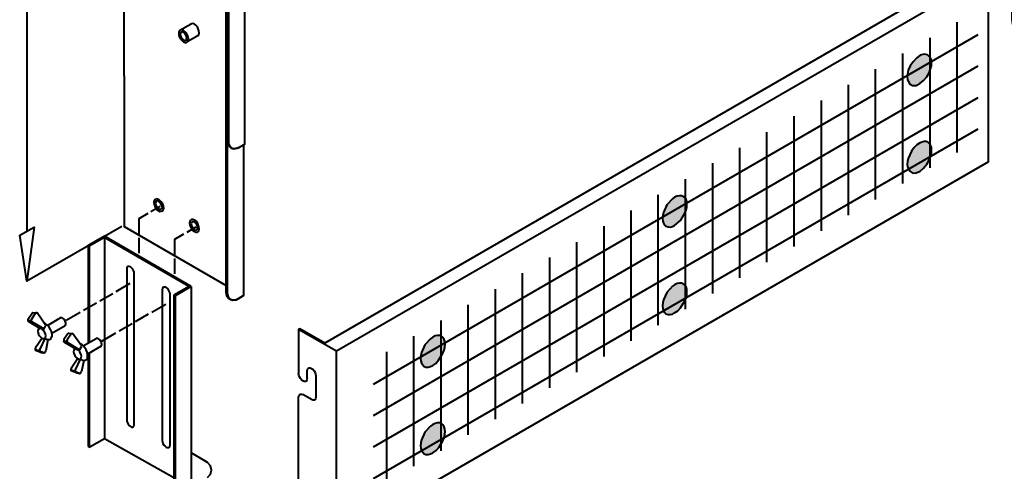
# Model space of a CAD drawing. Header units: millimetres. Extents: x 441156 to 441876, y 4514765 to 4515211.
# Drawn here: x 441596.256 to 441597.871, y 4515152.067 to 4515152.807 of the extents above; entities that cross this region are included whole.
import ezdxf

# ---------------------------------------------------------------- set-up
doc = ezdxf.new("R2010")
doc.units = ezdxf.units.MM
doc.layers.add('01_textos', color=7, linetype='Continuous')
doc.layers.add('Cassette', color=7, linetype='Continuous')
doc.styles.add('NIEVES2', font='sanss___.ttf')

msp = doc.modelspace()

# ---------------------------------------------------------------- hatches: boundary and pattern name
at = {"layer": 'Cassette'}
h = msp.add_hatch(color=254, dxfattribs=at)
h.dxf.hatch_style = 1
h.paths.add_polyline_path([(441597.74999665, 4515152.74396644), (441597.74496644, 4515152.74907574), (441597.73910569, 4515152.75023721), (441597.7328679, 4515152.74822127), (441597.72670656, 4515152.74379835), (441597.72107519, 4515152.73773887), (441597.71642727, 4515152.73081324), (441597.7132163, 4515152.7237919), (441597.71189579, 4515152.71744525), (441597.71152225, 4515152.7129628), (441597.71189579, 4515152.70848034), (441597.71548558, 4515152.70151528), (441597.72043259, 4515152.69856145), (441597.72622574, 4515152.69892175), (441597.73235399, 4515152.70189907), (441597.73830626, 4515152.70679632), (441597.74357151, 4515152.7129164), (441597.74763866, 4515152.7195622), (441597.74999665, 4515152.72603662), (441597.75111727, 4515152.73126615), (441597.7514908, 4515152.73574861), (441597.75111727, 4515152.74023107)])
h = msp.add_hatch(color=254, dxfattribs=at)
h.dxf.hatch_style = 1
h.paths.add_polyline_path([(441597.72758438, 4515152.60164851), (441597.72300737, 4515152.59734552), (441597.71872686, 4515152.59149528), (441597.7130164, 4515152.57923623), (441597.71189579, 4515152.57438024), (441597.71152225, 4515152.56952425), (441597.71189579, 4515152.56541533), (441597.7156227, 4515152.55836345), (441597.72063657, 4515152.55538088), (441597.72644188, 4515152.55575387), (441597.73254309, 4515152.55876869), (441597.7384447, 4515152.56371161), (441597.74365118, 4515152.56986889), (441597.747667, 4515152.57652681), (441597.74999665, 4515152.58297161), (441597.75111727, 4515152.58820114), (441597.7514908, 4515152.5926836), (441597.75111727, 4515152.59716605), (441597.74999665, 4515152.60090143), (441597.74812896, 4515152.6035162), (441597.7455142, 4515152.60575742), (441597.74252589, 4515152.60687804), (441597.73916405, 4515152.60687804), (441597.73542867, 4515152.60613096), (441597.73169329, 4515152.60426327)])
h = msp.add_hatch(color=254, dxfattribs=at)
h.dxf.hatch_style = 1
h.paths.add_polyline_path([(441597.32640468, 4515152.51312003), (441597.31750047, 4515152.50318625), (441597.3118367, 4515152.49108129), (441597.31071609, 4515152.48585176), (441597.31034255, 4515152.48099577), (441597.31071609, 4515152.47688685), (441597.3118367, 4515152.47315147), (441597.31370439, 4515152.47016317), (441597.31594562, 4515152.46829548), (441597.31930746, 4515152.46717486), (441597.3226693, 4515152.46680133), (441597.32640468, 4515152.46792194), (441597.33014006, 4515152.46941609), (441597.34009017, 4515152.47820824), (441597.34694926, 4515152.48958714), (441597.34881695, 4515152.49444313), (441597.34993757, 4515152.49967266), (441597.35031111, 4515152.50415512), (441597.34993757, 4515152.50863757), (441597.34881695, 4515152.51237295), (441597.34694926, 4515152.51536125), (441597.3443345, 4515152.51722894), (441597.3413462, 4515152.51834956), (441597.33798435, 4515152.51834956), (441597.33424898, 4515152.51760248), (441597.33014006, 4515152.51573479)])
h = msp.add_hatch(color=254, dxfattribs=at)
h.dxf.hatch_style = 1
h.paths.add_polyline_path([(441597.32640468, 4515152.37005501), (441597.3175028, 4515152.35993213), (441597.3118367, 4515152.34764274), (441597.31071609, 4515152.34278675), (441597.31034255, 4515152.33793075), (441597.31071609, 4515152.33382184), (441597.3118367, 4515152.33008646), (441597.31370439, 4515152.32709815), (441597.31594562, 4515152.32485693), (441597.31930746, 4515152.32373631), (441597.3226693, 4515152.32373631), (441597.32640468, 4515152.32448339), (441597.33014006, 4515152.32635108), (441597.33513292, 4515152.32976749), (441597.33991041, 4515152.33494011), (441597.34694926, 4515152.34614859), (441597.34881695, 4515152.35137812), (441597.34993757, 4515152.35623411), (441597.35031111, 4515152.3610901), (441597.34993757, 4515152.36557256), (441597.34881695, 4515152.3689344), (441597.34694926, 4515152.3719227), (441597.3443345, 4515152.37416393), (441597.3413462, 4515152.37528454), (441597.33798435, 4515152.37528454), (441597.33424898, 4515152.37453747), (441597.33014006, 4515152.37266978)])
h = msp.add_hatch(color=254, dxfattribs=at)
h.dxf.hatch_style = 1
h.paths.add_polyline_path([(441596.92970744, 4515152.2841413), (441596.92066082, 4515152.27410947), (441596.91513946, 4515152.26172902), (441596.91401885, 4515152.25687303), (441596.91327177, 4515152.25201704), (441596.91401885, 4515152.24790812), (441596.91513946, 4515152.24417274), (441596.91700715, 4515152.24118444), (441596.91924838, 4515152.23894321), (441596.92223668, 4515152.2378226), (441596.92597206, 4515152.2378226), (441596.92970744, 4515152.23856967), (441596.93344282, 4515152.24043736), (441596.93843567, 4515152.24385378), (441596.94321317, 4515152.2490264), (441596.95025202, 4515152.26023487), (441596.95211971, 4515152.2654644), (441596.95324032, 4515152.27032039), (441596.95361386, 4515152.27517639), (441596.95324032, 4515152.27965884), (441596.95211971, 4515152.28302068), (441596.95025202, 4515152.28600899), (441596.94763726, 4515152.28825021), (441596.94464895, 4515152.28937083), (441596.94128711, 4515152.28937083), (441596.93755173, 4515152.28862375), (441596.93344282, 4515152.28675606)])
h = msp.add_hatch(color=254, dxfattribs=at)
h.dxf.hatch_style = 1
h.paths.add_polyline_path([(441596.92970744, 4515152.14107628), (441596.92066082, 4515152.13104446), (441596.91513946, 4515152.11866401), (441596.91401885, 4515152.11380802), (441596.91327177, 4515152.10895202), (441596.91401885, 4515152.10446957), (441596.91513946, 4515152.10110773), (441596.91700715, 4515152.09811943), (441596.91924838, 4515152.0958782), (441596.92223668, 4515152.09475758), (441596.92597206, 4515152.09475758), (441596.92970744, 4515152.09550466), (441596.93344282, 4515152.09737235), (441596.9388454, 4515152.10102602), (441596.9433299, 4515152.10589368), (441596.95025202, 4515152.11716986), (441596.95211971, 4515152.12239939), (441596.95324032, 4515152.12725538), (441596.95361386, 4515152.13211137), (441596.95324032, 4515152.13622029), (441596.95211971, 4515152.13995567), (441596.95025202, 4515152.14294397), (441596.94763726, 4515152.1451852), (441596.94464895, 4515152.14630581), (441596.94128711, 4515152.14630581), (441596.93755173, 4515152.14555874), (441596.93344282, 4515152.14369105)])

# ---------------------------------------------------------------- linework, layer by layer
at = {"layer": 'Cassette', "color": 254}
for points in [[(441596.62527405, 4515152.60276912), (441596.62527405, 4515153.75475998), (441596.42729897, 4515153.86868904)], [(441596.42729897, 4515152.71483049), (441596.42729897, 4515153.86682135)], [(441596.42729897, 4515152.71483049), (441596.42729897, 4515153.86682135)], [(441596.62527405, 4515152.60276912), (441596.62527405, 4515153.75475998)], [(441596.59651164, 4515153.71964742), (441596.59651164, 4515152.60874573)], [(441596.59651164, 4515152.60874573), (441596.59651164, 4515153.71964742)], [(441596.59837932, 4515153.71852681), (441596.59837932, 4515152.60799865)], [(441596.59837932, 4515153.71852681), (441596.59837932, 4515152.60799865)], [(441596.59464395, 4515152.3610901), (441596.59464395, 4515152.89898467), (441596.59651164, 4515152.90010528)], [(441597.82171593, 4515152.89188745), (441596.75638585, 4515152.27667054)], [(441597.84487528, 4515152.88068131), (441596.77580982, 4515152.26359671)], [(441597.84487528, 4515152.5740067), (441597.84487528, 4515152.88068131)], [(441596.53151604, 4515152.78132023), (441596.52902764, 4515152.78512857), (441596.52502349, 4515152.78872095), (441596.520717, 4515152.79001374), (441596.51882958, 4515152.78914665), (441596.5173216, 4515152.7869233)], [(441596.51881575, 4515152.78916453), (441596.53749265, 4515152.79999713)], [(441596.54720463, 4515152.77982608), (441596.54907232, 4515152.78057316), (441596.55019294, 4515152.78244085), (441596.55056647, 4515152.78505561), (441596.55019294, 4515152.78841745), (441596.54907232, 4515152.79140576), (441596.54757817, 4515152.7947676), (441596.54496341, 4515152.79738236), (441596.54272218, 4515152.79925005), (441596.54010741, 4515152.80037067), (441596.53786619, 4515152.79999713), (441596.5359985, 4515152.79887651)], [(441597.79295351, 4515152.80261189), (441597.79295351, 4515152.58932176)], [(441596.5173216, 4515152.7869233), (441596.51694806, 4515152.78430854), (441596.5173216, 4515152.78132023), (441596.51844222, 4515152.77795839), (441596.52030991, 4515152.77497009), (441596.52255113, 4515152.77235532), (441596.52479236, 4515152.77048763), (441596.52740712, 4515152.76936702), (441596.52964835, 4515152.76936702), (441596.53151604, 4515152.77048763), (441596.53263666, 4515152.77235532), (441596.53301019, 4515152.77497009), (441596.53301019, 4515152.77497009)], [(441596.53039543, 4515152.77646424), (441596.52964835, 4515152.77907901), (441596.52852774, 4515152.78169377), (441596.52703359, 4515152.78430854), (441596.52479236, 4515152.78580269), (441596.52292467, 4515152.78654976), (441596.52105698, 4515152.78617623), (441596.51993637, 4515152.78468207), (441596.51956283, 4515152.78281438), (441596.51993637, 4515152.78019962), (441596.52105698, 4515152.77758486), (441596.52292467, 4515152.77497009), (441596.52479236, 4515152.77347594), (441596.52703359, 4515152.77272886), (441596.52852774, 4515152.7731024), (441596.52964835, 4515152.77459655), (441596.53039543, 4515152.77646424), (441596.53039543, 4515152.77646424)], [(441596.54832525, 4515152.78019962), (441596.53076897, 4515152.7701141)], [(441596.53301019, 4515152.77497009), (441596.53263666, 4515152.77795839), (441596.53151604, 4515152.78132023)], [(441596.83632296, 4515152.20980726), (441597.82769253, 4515152.78206731)], [(441597.7485025, 4515152.77683778), (441597.7485025, 4515152.56392118)], [(441597.70367795, 4515152.75106366), (441597.70367795, 4515152.53814706)], [(441597.74999665, 4515152.74396644), (441597.74496644, 4515152.74907574), (441597.73910569, 4515152.75023721), (441597.7328679, 4515152.74822127), (441597.72670656, 4515152.74379835), (441597.72107519, 4515152.73773887), (441597.71642727, 4515152.73081324), (441597.7132163, 4515152.7237919), (441597.71189579, 4515152.71744525)], [(441597.7514908, 4515152.73574861), (441597.75111727, 4515152.74023107), (441597.74999665, 4515152.74396644)], [(441596.83632296, 4515152.15863256), (441597.82769253, 4515152.73089262)], [(441597.65922694, 4515152.72566309), (441597.65922694, 4515152.51237295)], [(441597.71189579, 4515152.70848034), (441597.71548558, 4515152.70151528), (441597.72043259, 4515152.69856145), (441597.72622574, 4515152.69892175), (441597.73235399, 4515152.70189907), (441597.73830626, 4515152.70679632), (441597.74357151, 4515152.7129164), (441597.74763866, 4515152.7195622), (441597.74999665, 4515152.72603662)], [(441597.74999665, 4515152.72603662), (441597.75111727, 4515152.73126615), (441597.7514908, 4515152.73574861)], [(441596.42729897, 4515152.71483049), (441596.42729897, 4515152.46792194), (441596.59464395, 4515152.37117563)], [(441597.71189579, 4515152.71744525), (441597.71152225, 4515152.7129628), (441597.71189579, 4515152.70848034)], [(441597.61477593, 4515152.69988897), (441597.61477593, 4515152.48659883)], [(441596.83632296, 4515152.10708433), (441597.82769253, 4515152.67934439)], [(441597.57032492, 4515152.67411486), (441597.57032492, 4515152.46082472)], [(441597.52550038, 4515152.64834074), (441597.52550038, 4515152.43505061)], [(441596.83632296, 4515152.05553611), (441597.82769253, 4515152.62779616)], [(441597.48104937, 4515152.62256663), (441597.48104937, 4515152.40965003)], [(441596.59651164, 4515152.60874573), (441596.59688517, 4515152.60463681), (441596.59800579, 4515152.60127497), (441596.60024701, 4515152.5986602), (441596.60286178, 4515152.59679251)], [(441596.60286178, 4515152.59679251), (441596.60024701, 4515152.5986602), (441596.59800579, 4515152.60127497), (441596.59688517, 4515152.60463681), (441596.59651164, 4515152.60874573)], [(441596.59651164, 4515152.60687804), (441596.59651164, 4515152.35996949)], [(441596.59837932, 4515152.60799865), (441596.59875286, 4515152.60388973)], [(441596.61257376, 4515152.59604544), (441596.61630914, 4515152.59753959), (441596.61257376, 4515152.59604544), (441596.60758645, 4515152.59519972), (441596.60365088, 4515152.59633026), (441596.60072152, 4515152.59927946), (441596.59875286, 4515152.60388973), (441596.59837932, 4515152.60799865), (441596.59837932, 4515152.60799865)], [(441596.59875286, 4515152.60388973), (441596.60072152, 4515152.59927946), (441596.60365088, 4515152.59633026), (441596.60758645, 4515152.59519972), (441596.61257376, 4515152.59604544)], [(441596.62340636, 4515152.60164851), (441596.62340636, 4515152.35473996), (441596.61444145, 4515152.34951043), (441596.62340636, 4515152.35473996)], [(441596.62527405, 4515152.60276912), (441596.61630914, 4515152.59753959)], [(441596.62527405, 4515152.60276912), (441596.61630914, 4515152.59753959)], [(441597.43659836, 4515152.59679251), (441597.43659836, 4515152.38387591)], [(441597.72758438, 4515152.60164851), (441597.72300737, 4515152.59734552), (441597.71872686, 4515152.59149528), (441597.7130164, 4515152.57923623)], [(441597.7514908, 4515152.5926836), (441597.75111727, 4515152.59716605), (441597.74999665, 4515152.60090143), (441597.74812896, 4515152.6035162), (441597.7455142, 4515152.60575742), (441597.74252589, 4515152.60687804), (441597.73916405, 4515152.60687804), (441597.73542867, 4515152.60613096), (441597.73169329, 4515152.60426327), (441597.72758438, 4515152.60164851)], [(441597.7130164, 4515152.57923623), (441597.71189579, 4515152.57438024), (441597.71152225, 4515152.56952425), (441597.71189579, 4515152.56541533)], [(441597.71189579, 4515152.56541533), (441597.7156227, 4515152.55836345), (441597.72063657, 4515152.55538088), (441597.72644188, 4515152.55575387), (441597.73254309, 4515152.55876869), (441597.7384447, 4515152.56371161), (441597.74365118, 4515152.56986889), (441597.747667, 4515152.57652681), (441597.74999665, 4515152.58297161)], [(441597.74999665, 4515152.58297161), (441597.75111727, 4515152.58820114), (441597.7514908, 4515152.5926836)], [(441597.84487528, 4515152.5740067), (441596.77580982, 4515151.9569221)], [(441597.39214735, 4515152.57139194), (441597.39214735, 4515152.3581018)], [(441597.3473228, 4515152.54561782), (441597.3473228, 4515152.33232768)], [(441597.30287179, 4515152.51984371), (441597.30287179, 4515152.30655357)], [(441597.35031111, 4515152.50415512), (441597.34993757, 4515152.50863757), (441597.34881695, 4515152.51237295), (441597.34694926, 4515152.51536125), (441597.3443345, 4515152.51722894), (441597.3413462, 4515152.51834956), (441597.33798435, 4515152.51834956), (441597.33424898, 4515152.51760248), (441597.33014006, 4515152.51573479), (441597.32640468, 4515152.51312003)], [(441596.48631796, 4515152.50079327), (441596.47137644, 4515152.4922019)], [(441596.47660597, 4515152.51013172), (441596.47623243, 4515152.50751696), (441596.47660597, 4515152.50415512), (441596.47847279, 4515152.49965019), (441596.48181449, 4515152.49516919), (441596.48610055, 4515152.49256639), (441596.49080041, 4515152.49369605), (441596.49192103, 4515152.49556374), (441596.49229456, 4515152.49817851), (441596.49229456, 4515152.49817851)], [(441596.49080041, 4515152.50452865), (441596.48831201, 4515152.50833699), (441596.48430786, 4515152.51192937), (441596.48000137, 4515152.51322216), (441596.47811395, 4515152.51235508), (441596.47660597, 4515152.51013172)], [(441596.4896798, 4515152.49967266), (441596.48930626, 4515152.50228743), (441596.48781211, 4515152.50490219), (441596.48631796, 4515152.50714342), (441596.48407673, 4515152.50901111), (441596.48220904, 4515152.50975818), (441596.48034135, 4515152.50938465), (441596.47922074, 4515152.50789049), (441596.4788472, 4515152.50564927), (441596.47922074, 4515152.5030345), (441596.48034135, 4515152.50041974), (441596.48220904, 4515152.49817851), (441596.48407673, 4515152.49668436), (441596.48631796, 4515152.49593728), (441596.48781211, 4515152.49631082), (441596.48930626, 4515152.49743143), (441596.4896798, 4515152.49967266), (441596.4896798, 4515152.49967266)], [(441596.49229456, 4515152.49817851), (441596.49192103, 4515152.50116681), (441596.49080041, 4515152.50452865)], [(441597.32640468, 4515152.51312003), (441597.31750047, 4515152.50318625), (441597.3118367, 4515152.49108129)], [(441597.34694926, 4515152.48958714), (441597.34881695, 4515152.49444313), (441597.34993757, 4515152.49967266), (441597.35031111, 4515152.50415512)], [(441596.46614691, 4515152.4892136), (441596.45157893, 4515152.48062223), (441596.45157893, 4515152.45522165)], [(441597.25842078, 4515152.49406959), (441597.25842078, 4515152.28077946)], [(441597.3118367, 4515152.49108129), (441597.31071609, 4515152.48585176), (441597.31034255, 4515152.48099577), (441597.31071609, 4515152.47688685), (441597.3118367, 4515152.47315147), (441597.31370439, 4515152.47016317), (441597.31594562, 4515152.46829548), (441597.31930746, 4515152.46717486), (441597.3226693, 4515152.46680133), (441597.32640468, 4515152.46792194), (441597.33014006, 4515152.46941609)], [(441597.33014006, 4515152.46941609), (441597.34009017, 4515152.47820824), (441597.34694926, 4515152.48958714)], [(441596.54496341, 4515152.46680133), (441596.53002189, 4515152.45820996)], [(441596.55056647, 4515152.46418656), (441596.55019294, 4515152.4675484), (441596.54907232, 4515152.47053671), (441596.54757817, 4515152.47389855), (441596.54533694, 4515152.47651331), (441596.54272218, 4515152.478381), (441596.54010741, 4515152.47912808), (441596.53786619, 4515152.47912808), (441596.53637203, 4515152.47800746), (441596.53525142, 4515152.47613977), (441596.53450434, 4515152.47352501), (441596.53525142, 4515152.47053671), (441596.53637203, 4515152.46717486), (441596.53786619, 4515152.46418656), (441596.54010741, 4515152.4615718), (441596.54272218, 4515152.45970411), (441596.54533694, 4515152.45858349), (441596.54757817, 4515152.45858349), (441596.54907232, 4515152.45970411), (441596.55019294, 4515152.4615718), (441596.55056647, 4515152.46418656), (441596.55056647, 4515152.46418656)], [(441596.54795171, 4515152.46605425), (441596.54757817, 4515152.46829548), (441596.54645756, 4515152.47128378), (441596.54458987, 4515152.47352501), (441596.54272218, 4515152.47501916), (441596.54048095, 4515152.47576624), (441596.5389868, 4515152.4753927), (441596.53786619, 4515152.47427208), (441596.53749265, 4515152.47203086), (441596.53786619, 4515152.46941609), (441596.5389868, 4515152.46680133), (441596.54048095, 4515152.4645601), (441596.54272218, 4515152.46269241), (441596.54458987, 4515152.46194533), (441596.54645756, 4515152.46231887), (441596.54757817, 4515152.46381302), (441596.54795171, 4515152.46605425), (441596.54795171, 4515152.46605425)], [(441597.21396977, 4515152.46829548), (441597.21396977, 4515152.25500534)], [(441596.39517471, 4515152.45223335), (441596.36827998, 4515152.43654476)], [(441596.39517471, 4515152.44999212), (441596.37014767, 4515152.43579768)], [(441596.53749265, 4515152.36968147), (441596.39517471, 4515152.45223335)], [(441596.53413081, 4515152.36968147), (441596.39517471, 4515152.44999212)], [(441596.39517471, 4515152.44999212), (441596.39517471, 4515152.12090524)], [(441596.52479236, 4515152.45522165), (441596.50985084, 4515152.44663028), (441596.50985084, 4515152.42160324)], [(441596.36827998, 4515152.43654476), (441596.37014767, 4515152.43579768)], [(441596.36827998, 4515152.43654476), (441596.36827998, 4515152.27667054)], [(441596.37014767, 4515152.43579768), (441596.37014767, 4515152.27779115)], [(441596.45157893, 4515152.44924505), (441596.45157893, 4515152.42421801)], [(441597.16914523, 4515152.44252136), (441597.16914523, 4515152.22960476)], [(441597.12469422, 4515152.41712079), (441597.12469422, 4515152.20383065)], [(441596.44410817, 4515152.39097313), (441596.44373464, 4515152.39321436), (441596.44298756, 4515152.39582913), (441596.44149341, 4515152.39807035), (441596.43962572, 4515152.40031158), (441596.43775803, 4515152.40180573), (441596.43589034, 4515152.40255281), (441596.43402265, 4515152.40255281), (441596.43290204, 4515152.40180573), (441596.43178142, 4515152.40031158), (441596.43178142, 4515152.39807035)], [(441596.50985084, 4515152.4152531), (441596.50985084, 4515152.39022606)], [(441596.43178142, 4515152.39807035), (441596.43178142, 4515152.14892058), (441596.43290204, 4515152.14630581), (441596.43402265, 4515152.14406459), (441596.43589034, 4515152.14182336), (441596.43775803, 4515152.14032921), (441596.43962572, 4515152.13958213), (441596.44149341, 4515152.13958213), (441596.44298756, 4515152.14070274), (441596.44373464, 4515152.1421969), (441596.44410817, 4515152.14406459)], [(441596.44410817, 4515152.14406459), (441596.44410817, 4515152.39097313)], [(441597.08024321, 4515152.39134667), (441597.08024321, 4515152.17805653)], [(441596.41422514, 4515152.36146364), (441596.43738449, 4515152.374911)], [(441596.53413081, 4515152.36968147), (441596.50910377, 4515152.35548703)], [(441596.53749265, 4515152.36968147), (441596.51097146, 4515152.35436642)], [(441596.53749265, 4515152.36968147), (441596.53749265, 4515152.04059459)], [(441597.32640468, 4515152.37005501), (441597.3175028, 4515152.35993213), (441597.3118367, 4515152.34764274)], [(441597.35031111, 4515152.3610901), (441597.34993757, 4515152.36557256), (441597.34881695, 4515152.3689344), (441597.34694926, 4515152.3719227), (441597.3443345, 4515152.37416393), (441597.3413462, 4515152.37528454), (441597.33798435, 4515152.37528454), (441597.33424898, 4515152.37453747), (441597.33014006, 4515152.37266978), (441597.32640468, 4515152.37005501)], [(441596.38733041, 4515152.34614859), (441596.40899561, 4515152.35847534)], [(441596.50275362, 4515152.35735472), (441596.50238009, 4515152.35959595), (441596.50125947, 4515152.36221072), (441596.50013886, 4515152.36445194), (441596.49827117, 4515152.36669317), (441596.49640348, 4515152.36781378), (441596.49453579, 4515152.36856086), (441596.4926681, 4515152.36856086), (441596.49117395, 4515152.36781378), (441596.49042687, 4515152.36631963), (441596.49005334, 4515152.36445194)], [(441596.49005334, 4515152.36445194), (441596.49005334, 4515152.1175434), (441596.49042687, 4515152.11530217), (441596.49117395, 4515152.1126874), (441596.4926681, 4515152.11007264), (441596.49453579, 4515152.10820495), (441596.49640348, 4515152.1067108), (441596.49827117, 4515152.10596372), (441596.50013886, 4515152.10596372), (441596.50125947, 4515152.1067108), (441596.50238009, 4515152.10820495), (441596.50275362, 4515152.11044618)], [(441596.50275362, 4515152.11044618), (441596.50275362, 4515152.35735472)], [(441596.50910377, 4515152.35548703), (441596.51097146, 4515152.35436642)], [(441596.50910377, 4515152.35548703), (441596.50910377, 4515152.02640015)], [(441596.51097146, 4515152.35436642), (441596.51097146, 4515152.02527954)], [(441596.59464395, 4515152.3610901), (441596.59539102, 4515152.35698119), (441596.59651164, 4515152.35324581), (441596.59837932, 4515152.35063104), (441596.60099409, 4515152.34913689), (441596.59837932, 4515152.35063104), (441596.59651164, 4515152.35324581), (441596.59539102, 4515152.35698119), (441596.59464395, 4515152.3610901), (441596.59464395, 4515152.3610901)], [(441596.59651164, 4515152.35996949), (441596.59688517, 4515152.35623411)], [(441596.61107961, 4515152.34801628), (441596.61444145, 4515152.34951043), (441596.61107961, 4515152.34801628), (441596.6058851, 4515152.34715276), (441596.60177852, 4515152.34830343), (441596.59877387, 4515152.35136499), (441596.59688517, 4515152.35623411), (441596.59651164, 4515152.35996949), (441596.59651164, 4515152.35996949)], [(441596.59688517, 4515152.35623411), (441596.59877387, 4515152.35136499), (441596.60177852, 4515152.34830343), (441596.6058851, 4515152.34715276), (441596.61107961, 4515152.34801628)], [(441597.0357922, 4515152.36557256), (441597.0357922, 4515152.15228242)], [(441597.34694926, 4515152.34614859), (441597.34881695, 4515152.35137812), (441597.34993757, 4515152.35623411), (441597.35031111, 4515152.3610901)], [(441596.36080922, 4515152.33083353), (441596.38210088, 4515152.34316028)], [(441596.47287059, 4515152.32784523), (441596.4956564, 4515152.34091906)], [(441596.99096765, 4515152.33979844), (441596.99096765, 4515152.1265083)], [(441597.3118367, 4515152.34764274), (441597.31071609, 4515152.34278675), (441597.31034255, 4515152.33793075), (441597.31071609, 4515152.33382184), (441597.3118367, 4515152.33008646), (441597.31370439, 4515152.32709815), (441597.31594562, 4515152.32485693), (441597.31930746, 4515152.32373631), (441597.3226693, 4515152.32373631), (441597.32640468, 4515152.32448339), (441597.33014006, 4515152.32635108)], [(441597.33014006, 4515152.32635108), (441597.33513292, 4515152.32976749), (441597.33991041, 4515152.33494011), (441597.34694926, 4515152.34614859)], [(441596.27788381, 4515152.32709815), (441596.27638966, 4515152.325604), (441596.27041305, 4515152.31663909)], [(441596.29917547, 4515152.30580649), (441596.28498103, 4515152.32635108), (441596.28386042, 4515152.32672462), (441596.2827398, 4515152.32635108), (441596.28161919, 4515152.32523046), (441596.27564258, 4515152.31626556)], [(441596.27788381, 4515152.32709815), (441596.28348688, 4515152.32672462)], [(441596.33242034, 4515152.31439787), (441596.35557969, 4515152.32747169)], [(441596.44597586, 4515152.31253018), (441596.46726752, 4515152.32485693)], [(441596.27041305, 4515152.31663909), (441596.26966598, 4515152.31514494), (441596.26966598, 4515152.31365079), (441596.27003952, 4515152.31290371)], [(441596.26966598, 4515152.31439787), (441596.27489551, 4515152.31402433)], [(441596.27003952, 4515152.31290371), (441596.28983702, 4515152.3009505)], [(441596.27564258, 4515152.31626556), (441596.27489551, 4515152.3147714), (441596.27489551, 4515152.31327725), (441596.27564258, 4515152.31253018)], [(441596.27564258, 4515152.31253018), (441596.29618717, 4515152.30020343)], [(441596.29207825, 4515152.30020343), (441596.29618717, 4515152.30020343), (441596.29917547, 4515152.30580649)], [(441596.30253731, 4515152.28264714), (441596.30515208, 4515152.28264714), (441596.30701977, 4515152.28376776), (441596.30851392, 4515152.28600899), (441596.309261, 4515152.28862375), (441596.309261, 4515152.29198559), (441596.30814038, 4515152.29572097), (441596.30664623, 4515152.29945635), (441596.30477854, 4515152.30281819), (441596.30216378, 4515152.30580649), (441596.29917547, 4515152.30804772), (441596.29656071, 4515152.30954187)], [(441596.3230819, 4515152.31813324), (441596.3014167, 4515152.30543296)], [(441596.33092619, 4515152.30543296), (441596.30888746, 4515152.29273267)], [(441596.33017912, 4515152.30505942), (441596.33129973, 4515152.30618003), (441596.33204681, 4515152.30804772), (441596.33204681, 4515152.31028895), (441596.33092619, 4515152.31290371), (441596.32943204, 4515152.31551848), (441596.32756435, 4515152.31738617), (441596.32569666, 4515152.31850678), (441596.32382897, 4515152.31850678), (441596.32233482, 4515152.31775971)], [(441596.41945467, 4515152.29684159), (441596.44074633, 4515152.30916834)], [(441596.94651664, 4515152.31402433), (441596.94651664, 4515152.10073419)], [(441596.28647518, 4515152.29870927), (441596.28610165, 4515152.29646805), (441596.28647518, 4515152.29385328), (441596.28722226, 4515152.29123852), (441596.28871641, 4515152.28899729), (441596.2905841, 4515152.28675606), (441596.29245179, 4515152.28526191), (441596.29431948, 4515152.28451483), (441596.29618717, 4515152.28451483), (441596.29768132, 4515152.28526191), (441596.2984284, 4515152.28675606), (441596.29880193, 4515152.28899729), (441596.29880193, 4515152.28899729)], [(441596.2875958, 4515152.30244465), (441596.28647518, 4515152.29870927)], [(441596.29768132, 4515152.29422682), (441596.29240276, 4515152.3001474), (441596.28905872, 4515152.30110809), (441596.28647518, 4515152.29870927)], [(441596.29880193, 4515152.28899729), (441596.2984284, 4515152.29161205), (441596.29768132, 4515152.29422682)], [(441596.33652926, 4515152.29310621), (441596.33578219, 4515152.29273267), (441596.33466157, 4515152.29161205), (441596.32868497, 4515152.28264714)], [(441596.35782092, 4515152.27218808), (441596.34325294, 4515152.29235913), (441596.34250587, 4515152.29273267), (441596.34138525, 4515152.29235913), (441596.34026464, 4515152.29123852), (441596.33428803, 4515152.28227361)], [(441596.33652926, 4515152.29310621), (441596.34175879, 4515152.29273267)], [(441596.39069226, 4515152.28040592), (441596.41385161, 4515152.29385328)], [(441596.75638585, 4515152.27667054), (441596.71529669, 4515152.30057696), (441596.713429, 4515152.29945635)], [(441596.77580982, 4515151.9569221), (441596.77580982, 4515152.26359671), (441596.713429, 4515152.29945635), (441596.713429, 4515152.22736354)], [(441596.90206563, 4515152.28825021), (441596.90206563, 4515152.07533361)], [(441596.95361386, 4515152.27517639), (441596.95324032, 4515152.27965884), (441596.95211971, 4515152.28302068), (441596.95025202, 4515152.28600899), (441596.94763726, 4515152.28825021), (441596.94464895, 4515152.28937083), (441596.94128711, 4515152.28937083), (441596.93755173, 4515152.28862375), (441596.93344282, 4515152.28675606), (441596.92970744, 4515152.2841413)], [(441596.29282533, 4515152.28526191), (441596.28236627, 4515152.26919978), (441596.28161919, 4515152.26733209), (441596.28161919, 4515152.26621148), (441596.28236627, 4515152.26509086)], [(441596.29730778, 4515152.28451483), (441596.28908995, 4515152.26695855), (441596.28871641, 4515152.2654644), (441596.28871641, 4515152.26434379), (441596.28946349, 4515152.26359671)], [(441596.29618717, 4515152.28451483), (441596.29730778, 4515152.28451483), (441596.30253731, 4515152.28264714)], [(441596.30253731, 4515152.28264714), (441596.29917547, 4515152.26434379)], [(441596.32868497, 4515152.28264714), (441596.32831143, 4515152.28115299), (441596.32793789, 4515152.28003238), (441596.32868497, 4515152.27891177)], [(441596.32793789, 4515152.28040592), (441596.33354096, 4515152.28003238)], [(441596.32868497, 4515152.27891177), (441596.34810894, 4515152.26733209)], [(441596.33428803, 4515152.28227361), (441596.33354096, 4515152.28077946), (441596.33354096, 4515152.2792853), (441596.3339145, 4515152.27853823)], [(441596.3339145, 4515152.27853823), (441596.35445908, 4515152.26621148)], [(441596.3507237, 4515152.26658502), (441596.35445908, 4515152.26621148), (441596.35782092, 4515152.27218808)], [(441596.36118276, 4515152.2486552), (441596.36342399, 4515152.24902873), (441596.36566522, 4515152.25014935), (441596.36715937, 4515152.25239058), (441596.36753291, 4515152.25500534), (441596.36753291, 4515152.25836718), (441596.36678583, 4515152.26210256), (441596.36529168, 4515152.26583794), (441596.36305045, 4515152.26919978), (441596.36080922, 4515152.27218808), (441596.35782092, 4515152.27442931), (441596.35483262, 4515152.27592346)], [(441596.38135381, 4515152.2841413), (441596.36006215, 4515152.27181455)], [(441596.38957164, 4515152.27181455), (441596.36715937, 4515152.25911426)], [(441596.38882457, 4515152.27106747), (441596.38994518, 4515152.27218808), (441596.39069226, 4515152.27405577), (441596.39031872, 4515152.27667054), (441596.38957164, 4515152.2792853), (441596.38807749, 4515152.28152653), (441596.3862098, 4515152.28339422), (441596.38396857, 4515152.28451483), (441596.38210088, 4515152.28488837), (441596.38060673, 4515152.28376776)], [(441596.92970744, 4515152.2841413), (441596.92066082, 4515152.27410947), (441596.91513946, 4515152.26172902)], [(441596.95025202, 4515152.26023487), (441596.95211971, 4515152.2654644), (441596.95324032, 4515152.27032039), (441596.95361386, 4515152.27517639)], [(441596.28161919, 4515152.26658502), (441596.28871641, 4515152.26471733)], [(441596.2905841, 4515152.26172902), (441596.28236627, 4515152.26509086)], [(441596.29544009, 4515152.26098195), (441596.28946349, 4515152.26359671)], [(441596.2905841, 4515152.26172902), (441596.29544009, 4515152.26098195)], [(441596.29544009, 4515152.26098195), (441596.29656071, 4515152.26098195), (441596.29768132, 4515152.26172902), (441596.2984284, 4515152.26284964), (441596.29917547, 4515152.26434379)], [(441596.35744738, 4515152.25537888), (441596.35707385, 4515152.25762011), (441596.35483262, 4515152.26284964), (441596.35296493, 4515152.26471733), (441596.35109724, 4515152.26621148), (441596.34885601, 4515152.26733209), (441596.34698832, 4515152.26733209), (441596.34586771, 4515152.26621148), (441596.3447471, 4515152.26471733), (441596.34437356, 4515152.26284964), (441596.3447471, 4515152.26023487), (441596.34698832, 4515152.25500534), (441596.34885601, 4515152.25313765), (441596.35109724, 4515152.2516435), (441596.35296493, 4515152.25089642), (441596.35483262, 4515152.25089642), (441596.35595323, 4515152.2516435), (441596.35707385, 4515152.25313765), (441596.35744738, 4515152.25537888), (441596.35744738, 4515152.25537888)], [(441596.34586771, 4515152.2684527), (441596.3447471, 4515152.26509086)], [(441596.36827998, 4515152.2594878), (441596.36827998, 4515152.10745787)], [(441596.37014767, 4515152.26060841), (441596.37014767, 4515152.1067108)], [(441596.85761462, 4515152.2624761), (441596.85761462, 4515152.0495595)], [(441596.91513946, 4515152.26172902), (441596.91401885, 4515152.25687303), (441596.91327177, 4515152.25201704), (441596.91401885, 4515152.24790812), (441596.91513946, 4515152.24417274), (441596.91700715, 4515152.24118444), (441596.91924838, 4515152.23894321), (441596.92223668, 4515152.2378226), (441596.92597206, 4515152.2378226), (441596.92970744, 4515152.23856967), (441596.93344282, 4515152.24043736)], [(441596.93344282, 4515152.24043736), (441596.93843567, 4515152.24385378), (441596.94321317, 4515152.2490264), (441596.95025202, 4515152.26023487)], [(441596.35147078, 4515152.2516435), (441596.34063818, 4515152.23520783), (441596.34026464, 4515152.23371368), (441596.34026464, 4515152.23221953), (441596.34063818, 4515152.23147245)], [(441596.35557969, 4515152.25052289), (441596.34736186, 4515152.2329666), (441596.34698832, 4515152.23184599), (441596.34736186, 4515152.23072538), (441596.3477354, 4515152.2299783)], [(441596.35483262, 4515152.25089642), (441596.35557969, 4515152.25052289), (441596.36118276, 4515152.2486552)], [(441596.36118276, 4515152.2486552), (441596.35744738, 4515152.23072538)], [(441596.3398911, 4515152.2329666), (441596.34698832, 4515152.23109892)], [(441596.34922955, 4515152.22811061), (441596.34063818, 4515152.23147245)], [(441596.35408554, 4515152.22736354), (441596.3477354, 4515152.2299783)], [(441596.34922955, 4515152.22811061), (441596.35408554, 4515152.22736354)], [(441596.35408554, 4515152.22736354), (441596.35520616, 4515152.22736354), (441596.35632677, 4515152.22811061), (441596.35707385, 4515152.22923123), (441596.35744738, 4515152.23072538)], [(441596.72762344, 4515152.2191457), (441596.7272499, 4515152.21690448), (441596.72650282, 4515152.21503679), (441596.72463513, 4515152.21428971), (441596.72276744, 4515152.21428971), (441596.72052622, 4515152.21503679), (441596.71828499, 4515152.21690448), (441596.7164173, 4515152.2191457), (441596.71492315, 4515152.22176047), (441596.71380253, 4515152.22474877), (441596.713429, 4515152.22736354)], [(441596.72762344, 4515152.23147245), (441596.72799697, 4515152.23408722), (441596.72911759, 4515152.23558137), (441596.73061174, 4515152.23670198), (441596.73247943, 4515152.23670198), (441596.73472066, 4515152.23558137)], [(441596.72762344, 4515152.2191457), (441596.72762344, 4515152.23147245)], [(441596.73472066, 4515152.23558137), (441596.73472066, 4515152.23595491)], [(441596.73472066, 4515152.23558137), (441596.73696188, 4515152.23408722), (441596.73920311, 4515152.23184599), (441596.74069726, 4515152.22885769), (441596.74144434, 4515152.22624292), (441596.74181788, 4515152.22325462)], [(441596.74181788, 4515152.22325462), (441596.74181788, 4515152.1885156)], [(441596.713429, 4515152.0219177), (441596.713429, 4515152.1885156), (441596.71380253, 4515152.19075682), (441596.71492315, 4515152.19225097), (441596.7164173, 4515152.19337159), (441596.71828499, 4515152.19337159), (441596.72052622, 4515152.19262451)], [(441596.73472066, 4515152.18440668), (441596.72052622, 4515152.19262451)], [(441596.74181788, 4515152.1885156), (441596.74144434, 4515152.18590083), (441596.74069726, 4515152.18440668), (441596.73920311, 4515152.18328607), (441596.73696188, 4515152.18328607), (441596.73472066, 4515152.18440668)], [(441596.95361386, 4515152.13211137), (441596.95324032, 4515152.13622029), (441596.95211971, 4515152.13995567), (441596.95025202, 4515152.14294397), (441596.94763726, 4515152.1451852), (441596.94464895, 4515152.14630581), (441596.94128711, 4515152.14630581), (441596.93755173, 4515152.14555874), (441596.93344282, 4515152.14369105), (441596.92970744, 4515152.14107628)], [(441596.92970744, 4515152.14107628), (441596.92066082, 4515152.13104446), (441596.91513946, 4515152.11866401)], [(441596.95025202, 4515152.11716986), (441596.95211971, 4515152.12239939), (441596.95324032, 4515152.12725538), (441596.95361386, 4515152.13211137)], [(441596.36827998, 4515152.10745787), (441596.37014767, 4515152.1067108), (441596.39517471, 4515152.12090524)], [(441596.39517471, 4515152.12090524), (441596.50910377, 4515152.05665672)], [(441596.91513946, 4515152.11866401), (441596.91401885, 4515152.11380802), (441596.91327177, 4515152.10895202), (441596.91401885, 4515152.10446957), (441596.91513946, 4515152.10110773), (441596.91700715, 4515152.09811943), (441596.91924838, 4515152.0958782), (441596.92223668, 4515152.09475758), (441596.92597206, 4515152.09475758), (441596.92970744, 4515152.09550466), (441596.93344282, 4515152.09737235)], [(441596.93344282, 4515152.09737235), (441596.9388454, 4515152.10102602), (441596.9433299, 4515152.10589368), (441596.95025202, 4515152.11716986)], [(441596.55990492, 4515152.08429852), (441596.53749265, 4515152.09737235)], [(441596.56401384, 4515152.08168376), (441596.55990492, 4515152.08429852)], [(441596.56401384, 4515152.05665672), (441596.56920368, 4515152.06240307), (441596.57084491, 4515152.0690465), (441596.56907061, 4515152.0757518), (441596.56401384, 4515152.08168376)]]:
    msp.add_lwpolyline(points, dxfattribs=at)
at = {"layer": 'Cassette', "color": 5}
for points in [[(441596.26813648, 4515153.6967716), (441596.26813648, 4515152.46036117)], [(441596.25618327, 4515152.45363749), (441596.27971616, 4515152.46708485), (441596.26813648, 4515152.37818283), (441596.25618327, 4515152.45363749)], [(441596.42393713, 4515152.46792194), (441596.26813648, 4515152.37818283)]]:
    msp.add_lwpolyline(points, dxfattribs=at)

# ---------------------------------------------------------------- texts
at = {"layer": '01_textos', "insert": (441597.83117721, 4515153.06386159), "char_height": 0.1025611647, "width": 5.9438764329, "attachment_point": 1, "style": 'NIEVES2'}
msp.add_mtext('Nivel pavimento\\P terminado', dxfattribs=at)

doc.saveas('drawing.dxf')
